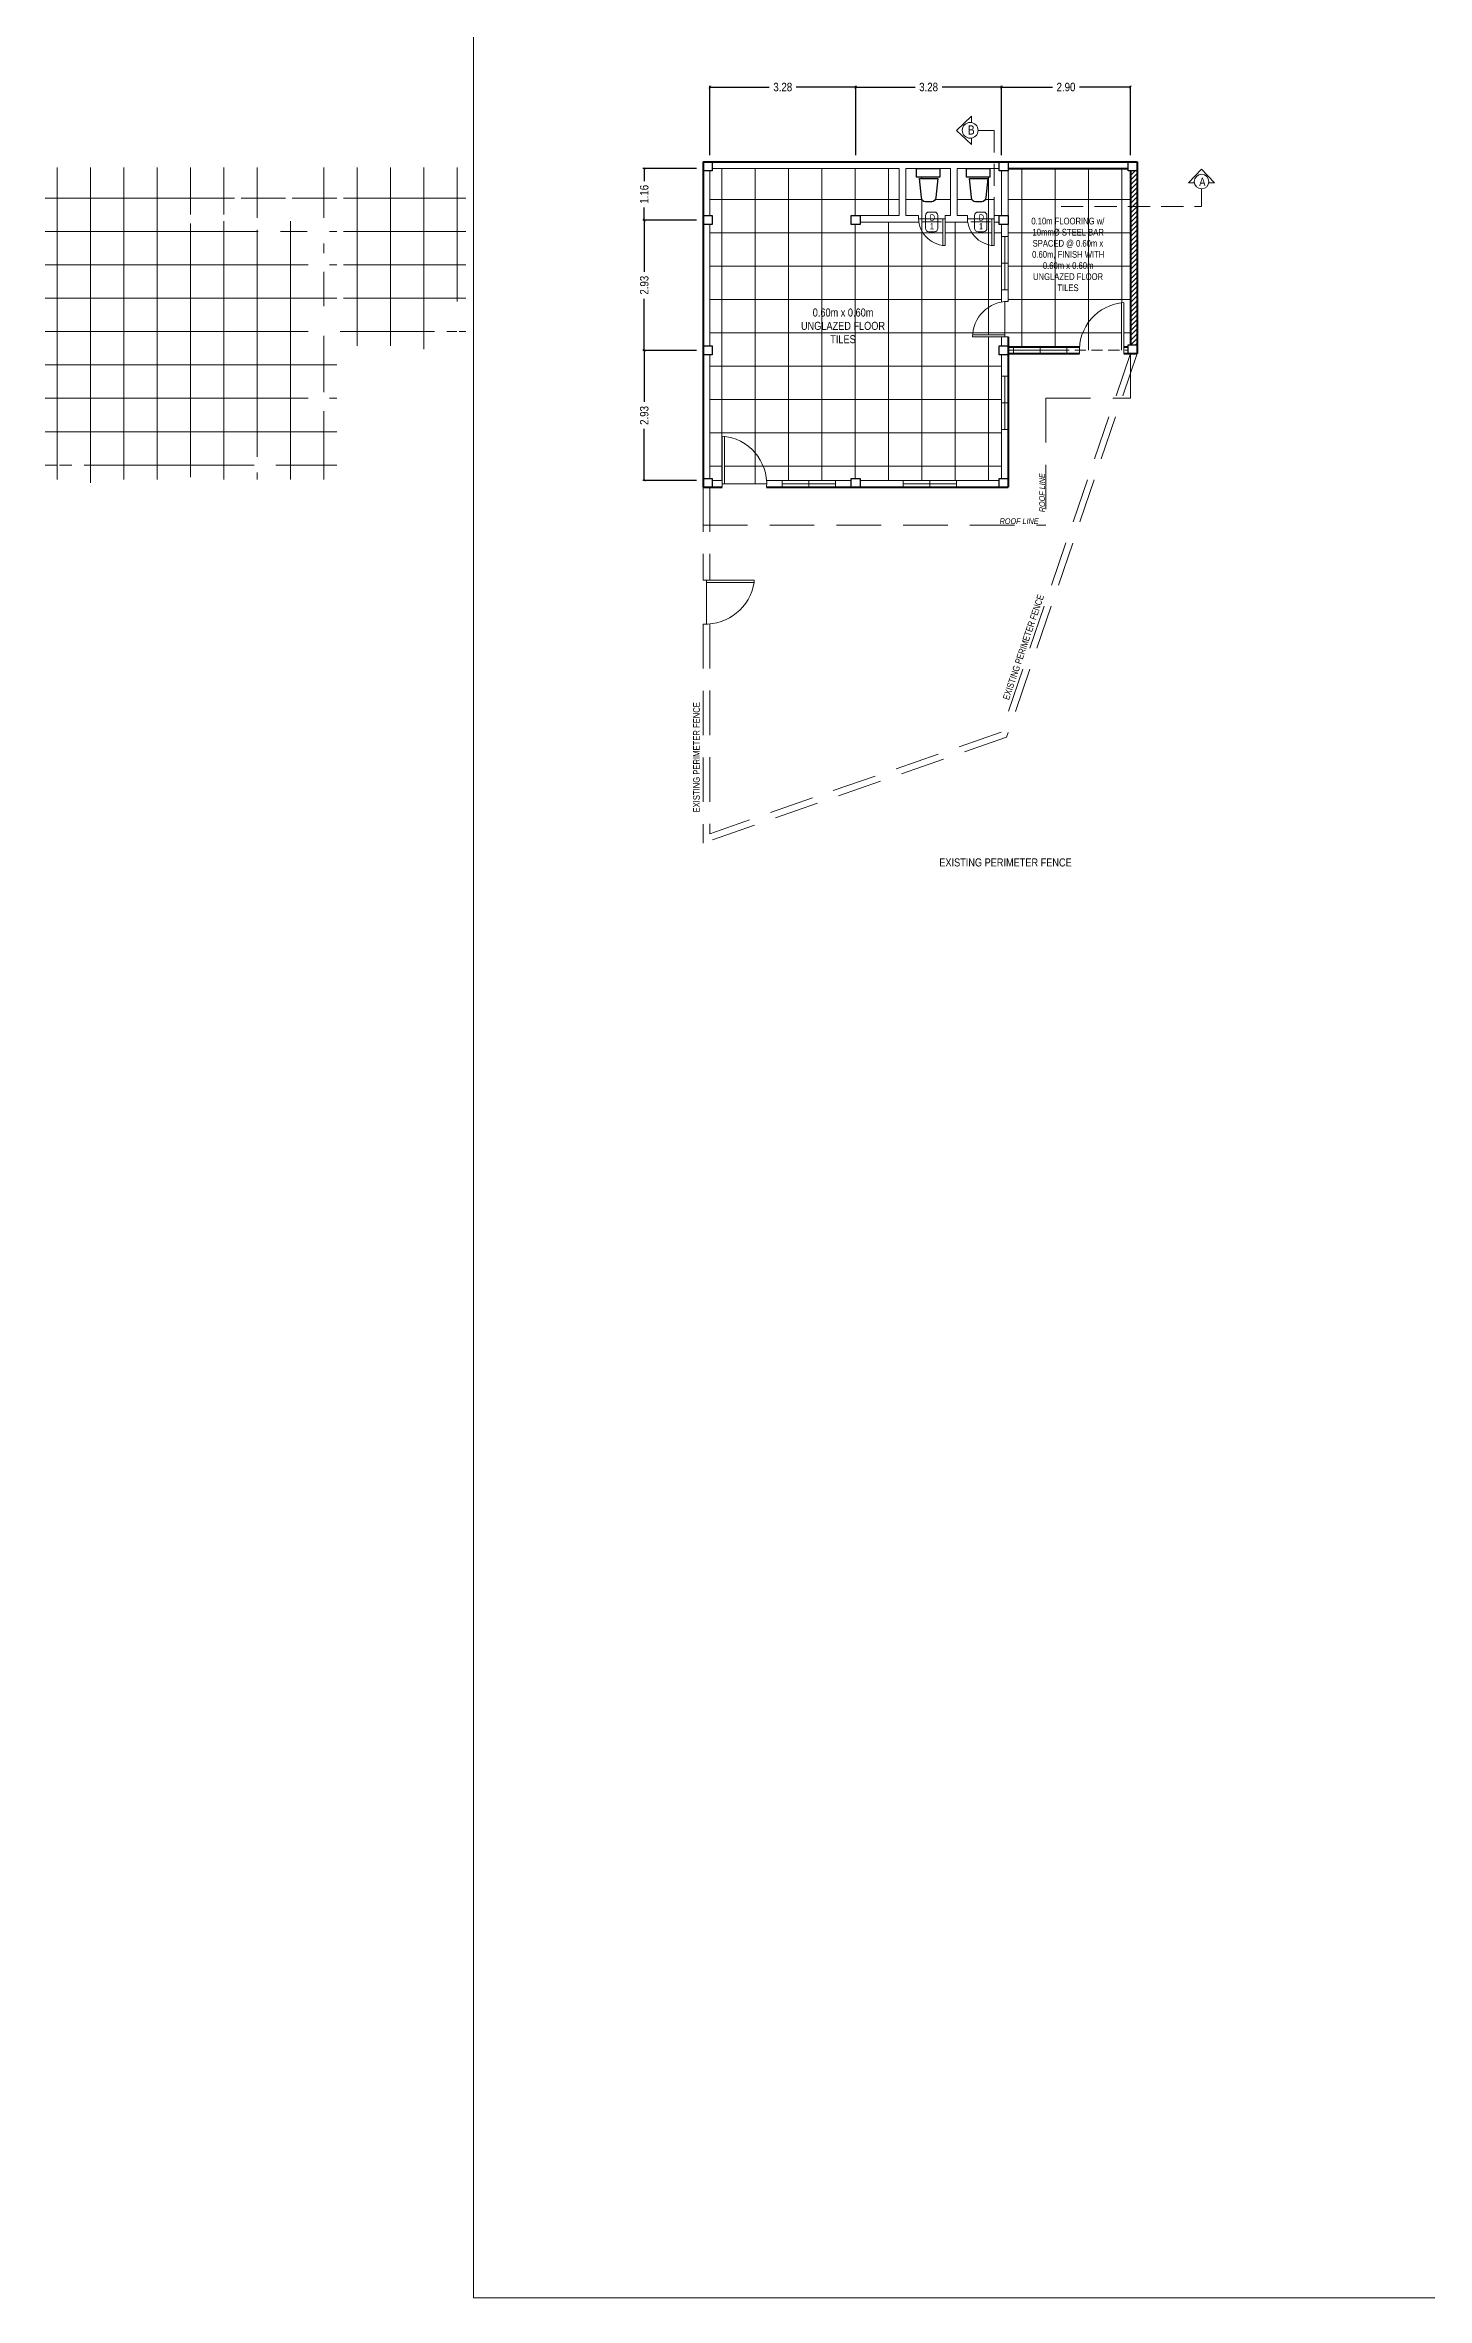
# Model space of a CAD drawing. Header units: metres. Extents: x -460 to 31334, y -1777 to 24987.
# Drawn here: x 109.3 to 140.4, y -603 to -552.3 of the extents above; entities that cross this region are included whole.
import ezdxf

# ---------------------------------------------------------------- set-up
doc = ezdxf.new("R2010")
doc.units = ezdxf.units.M
doc.header["$MEASUREMENT"] = 0
for name, pattern in [('DASHED', [0.75, 0.5, -0.25]), ('DASHED2', [0.375, 0.25, -0.125]), ('DASHEDX2', [1.5, 1, -0.5])]:
    doc.linetypes.add(name, pattern=pattern)
doc.layers.get('Defpoints').update_dxf_attribs({"color": 2})
doc.layers.add('01 FURNITURE', color=8, linetype='Continuous')
doc.layers.add('Anno_Door Sched', color=1, linetype='Continuous')
doc.layers.add('Arch_Door', color=1, linetype='Continuous', lineweight=18)
doc.styles.add('AN100', font='ARIALN.TTF', dxfattribs={"height": 0.25})
doc.styles.add('rs', font='ARIALN.TTF')
doc.dimstyles.new('dsdfddfdfef', dxfattribs={"dimtxt": 0.19, "dimasz": 0.06, "dimexe": 0.03, "dimexo": 0.3, "dimgap": 0.1, "dimtad": 0, "dimzin": 0, "dimdsep": 46, "dimtxsty": 'rs', "dimblk": 'ARCHTICK', "dimcen": 0.025, "dimclrd": 1, "dimclre": 1, "dimclrt": 3, "dimadec": 0, "dimazin": 0, "dimtfac": 1, "dimtofl": 0, "dimtmove": 0, "dimatfit": 3, "dimldrblk": 'ARCHTICK', "dimfxl": 0.1, "dimtolj": 1, "dimtzin": 0, "dimarcsym": 0})

# ---------------------------------------------------------------- blocks, each defined once
blk = doc.blocks.new('_ArchTick')
at = {"color": 0, "linetype": 'ByBlock', "const_width": 0.15}
blk.add_lwpolyline([(-0.5, -0.5), (0.5, 0.5)], dxfattribs=at)
blk = doc.blocks.new('*D221')
at = {"layer": '01 FURNITURE', "color": 1, "lineweight": -2, "transparency": 16777216}
for p, q in [((123.932, -555.054), (122.727, -555.054)), ((122.757, -555.054), (122.757, -555.339)), ((122.757, -556.214), (122.757, -555.929)), ((123.932, -556.214), (122.727, -556.214))]:
    blk.add_line(p, q, dxfattribs=at)
at = {"layer": 'Defpoints', "color": 0, "lineweight": 9, "transparency": 16777216}
for p in [(124.232, -555.054), (122.757, -556.214), (124.232, -556.214)]:
    blk.add_point(p, dxfattribs=at)
at = {"layer": '01 FURNITURE', "color": 1, "lineweight": -2, "transparency": 16777216, "xscale": 0.06, "yscale": 0.06, "zscale": 0.06}
for p, rotation in [((122.757, -555.054), 90), ((122.757, -556.214), 270)]:
    blk.add_blockref('_ArchTick', p, dxfattribs=dict(at, rotation=rotation))
at = {"layer": '01 FURNITURE', "color": 3, "lineweight": 9, "transparency": 16777216, "insert": (122.757, -555.634), "char_height": 0.19, "attachment_point": 5, "rotation": 90, "style": 'rs'}
blk.add_mtext('\\A1;1.16', dxfattribs=at)
blk = doc.blocks.new('*D222')
at = {"layer": '01 FURNITURE', "color": 1, "lineweight": -2, "transparency": 16777216}
for p, q in [((123.932, -556.214), (122.727, -556.214)), ((122.757, -556.214), (122.757, -557.375)), ((122.757, -559.144), (122.757, -557.982)), ((123.932, -559.144), (122.727, -559.144))]:
    blk.add_line(p, q, dxfattribs=at)
at = {"layer": 'Defpoints', "color": 0, "lineweight": 9, "transparency": 16777216}
for p in [(124.232, -556.214), (122.757, -559.144), (124.232, -559.144)]:
    blk.add_point(p, dxfattribs=at)
at = {"layer": '01 FURNITURE', "color": 1, "lineweight": -2, "transparency": 16777216, "xscale": 0.06, "yscale": 0.06, "zscale": 0.06}
for p, rotation in [((122.757, -556.214), 90), ((122.757, -559.144), 270)]:
    blk.add_blockref('_ArchTick', p, dxfattribs=dict(at, rotation=rotation))
at = {"layer": '01 FURNITURE', "color": 3, "lineweight": 9, "transparency": 16777216, "insert": (122.757, -557.679), "char_height": 0.19, "attachment_point": 5, "rotation": 90, "style": 'rs'}
blk.add_mtext('\\A1;2.93', dxfattribs=at)
blk = doc.blocks.new('*D218')
at = {"layer": '01 FURNITURE', "color": 1, "lineweight": -2, "transparency": 16777216}
for p, q in [((123.932, -559.144), (122.727, -559.144)), ((122.757, -559.144), (122.757, -560.305)), ((122.757, -562.074), (122.757, -560.912)), ((123.932, -562.074), (122.727, -562.074))]:
    blk.add_line(p, q, dxfattribs=at)
at = {"layer": 'Defpoints', "color": 0, "lineweight": 9, "transparency": 16777216}
for p in [(124.232, -559.144), (122.757, -562.074), (124.232, -562.074)]:
    blk.add_point(p, dxfattribs=at)
at = {"layer": '01 FURNITURE', "color": 1, "lineweight": -2, "transparency": 16777216, "xscale": 0.06, "yscale": 0.06, "zscale": 0.06}
for p, rotation in [((122.757, -559.144), 90), ((122.757, -562.074), 270)]:
    blk.add_blockref('_ArchTick', p, dxfattribs=dict(at, rotation=rotation))
at = {"layer": '01 FURNITURE', "color": 3, "lineweight": 9, "transparency": 16777216, "insert": (122.757, -560.609), "char_height": 0.19, "attachment_point": 5, "rotation": 90, "style": 'rs'}
blk.add_mtext('\\A1;2.93', dxfattribs=at)
blk = doc.blocks.new('*D219')
at = {"layer": '01 FURNITURE', "color": 1, "lineweight": -2, "transparency": 16777216}
for p, q in [((124.232, -554.754), (124.232, -553.191)), ((124.232, -553.221), (125.569, -553.221)), ((127.512, -553.221), (126.174, -553.221)), ((127.512, -554.754), (127.512, -553.191))]:
    blk.add_line(p, q, dxfattribs=at)
at = {"layer": 'Defpoints', "color": 0, "lineweight": 9, "transparency": 16777216}
for p in [(127.512, -553.221), (124.232, -555.054), (127.512, -555.054)]:
    blk.add_point(p, dxfattribs=at)
at = {"layer": '01 FURNITURE', "color": 1, "lineweight": -2, "transparency": 16777216, "xscale": 0.06, "yscale": 0.06, "zscale": 0.06, "rotation": 180}
blk.add_blockref('_ArchTick', (124.232, -553.221), dxfattribs=at)
at = {"layer": '01 FURNITURE', "color": 1, "lineweight": -2, "transparency": 16777216, "xscale": 0.06, "yscale": 0.06, "zscale": 0.06}
blk.add_blockref('_ArchTick', (127.512, -553.221), dxfattribs=at)
at = {"layer": '01 FURNITURE', "color": 3, "lineweight": 9, "transparency": 16777216, "insert": (125.872, -553.221), "char_height": 0.19, "attachment_point": 5, "style": 'rs'}
blk.add_mtext('\\A1;3.28', dxfattribs=at)
blk = doc.blocks.new('*D220')
at = {"layer": '01 FURNITURE', "color": 1, "lineweight": -2, "transparency": 16777216}
for p, q in [((127.512, -554.754), (127.512, -553.191)), ((127.512, -553.221), (128.849, -553.221)), ((130.792, -553.221), (129.454, -553.221)), ((130.792, -554.754), (130.792, -553.191))]:
    blk.add_line(p, q, dxfattribs=at)
at = {"layer": 'Defpoints', "color": 0, "lineweight": 9, "transparency": 16777216}
for p in [(127.512, -553.221), (127.512, -555.054), (130.792, -555.054)]:
    blk.add_point(p, dxfattribs=at)
at = {"layer": '01 FURNITURE', "color": 1, "lineweight": -2, "transparency": 16777216, "xscale": 0.06, "yscale": 0.06, "zscale": 0.06, "rotation": 180}
blk.add_blockref('_ArchTick', (127.512, -553.221), dxfattribs=at)
at = {"layer": '01 FURNITURE', "color": 1, "lineweight": -2, "transparency": 16777216, "xscale": 0.06, "yscale": 0.06, "zscale": 0.06}
blk.add_blockref('_ArchTick', (130.792, -553.221), dxfattribs=at)
at = {"layer": '01 FURNITURE', "color": 3, "lineweight": 9, "transparency": 16777216, "insert": (129.152, -553.221), "char_height": 0.19, "attachment_point": 5, "style": 'rs'}
blk.add_mtext('\\A1;3.28', dxfattribs=at)
blk = doc.blocks.new('*D223')
at = {"layer": '01 FURNITURE', "color": 1, "lineweight": -2, "transparency": 16777216}
for p, q in [((130.792, -554.754), (130.792, -553.191)), ((130.792, -553.221), (131.938, -553.221)), ((133.692, -553.221), (132.545, -553.221)), ((133.692, -554.754), (133.692, -553.191))]:
    blk.add_line(p, q, dxfattribs=at)
at = {"layer": 'Defpoints', "color": 0, "lineweight": 9, "transparency": 16777216}
for p in [(133.692, -553.221), (130.792, -555.054), (133.692, -555.054)]:
    blk.add_point(p, dxfattribs=at)
at = {"layer": '01 FURNITURE', "color": 1, "lineweight": -2, "transparency": 16777216, "xscale": 0.06, "yscale": 0.06, "zscale": 0.06, "rotation": 180}
blk.add_blockref('_ArchTick', (130.792, -553.221), dxfattribs=at)
at = {"layer": '01 FURNITURE', "color": 1, "lineweight": -2, "transparency": 16777216, "xscale": 0.06, "yscale": 0.06, "zscale": 0.06}
blk.add_blockref('_ArchTick', (133.692, -553.221), dxfattribs=at)
at = {"layer": '01 FURNITURE', "color": 3, "lineweight": 9, "transparency": 16777216, "insert": (132.242, -553.221), "char_height": 0.19, "attachment_point": 5, "style": 'rs'}
blk.add_mtext('\\A1;2.90', dxfattribs=at)
blk = doc.blocks.new('Door')
at = {"layer": 'Anno_Door Sched', "lineweight": 9, "ltscale": 0.5}
blk.add_line((12.788, 558.385), (12.372, 558.385), dxfattribs=at)
at = {"layer": 'Anno_Door Sched', "lineweight": 9}
blk.add_lwpolyline([(12.524, 558.591), (12.637, 558.591, -0.414214), (12.71, 558.518), (12.71, 558.251, -0.414214), (12.637, 558.178), (12.524, 558.178, -0.414214), (12.451, 558.251), (12.451, 558.518, -0.414214)], format="xyb", close=True, dxfattribs=at)
at = {"layer": 'Anno_Door Sched', "linetype": 'Continuous', "insert": (12.538, 558.542), "char_height": 0.133, "width": 0.06509, "attachment_point": 1, "style": 'AN100'}
blk.add_mtext('D', dxfattribs=at)

msp = doc.modelspace()

# ---------------------------------------------------------------- hatches: boundary and pattern name
at = {"layer": '01 FURNITURE', "lineweight": 9, "transparency": 33554618}
h = msp.add_hatch(dxfattribs=at)
h.set_pattern_fill('ANSI37', color=1, scale=6, angle=45)
h.set_pattern_definition([(90, (-14.9499, 0.0258), (-0.75, 0), []), (180, (-14.9499, 0.0258), (-6e-17, -0.75), [])])
h.paths.add_polyline_path([(112.66158, -556.28791), (112.46158, -556.28791), (112.46158, -556.08791), (112.66158, -556.08791), (113.54158, -556.08791), (113.54158, -555.02791), (109.33158, -555.02791), (109.33158, -555.07791), (109.28158, -555.07791), (109.28158, -556.08791), (109.33158, -556.08791), (109.33158, -556.28791), (109.28158, -556.28791), (109.28158, -559.01791), (109.33158, -559.01791), (109.33158, -559.21791), (109.28158, -559.21791), (109.28158, -561.99791), (109.33158, -561.99791), (109.33158, -562.04791), (109.55883, -562.04791), (109.55883, -561.04791, -0.37031038), (110.55787, -562.04791), (112.46158, -562.04791), (112.46158, -561.99791), (112.66158, -561.99791), (112.66158, -562.04791), (115.79158, -562.04791), (115.79158, -561.99791), (115.84158, -561.99791), (115.84158, -559.21791), (115.79158, -559.21791), (115.79158, -559.01791), (115.84158, -559.01791), (115.84158, -558.81791), (115.19158, -558.81791, -0.36071084), (115.84158, -558.0319), (115.84158, -556.28791), (115.79158, -556.28791), (115.79158, -556.23791), (115.67476, -556.23791), (115.67476, -556.76291, -0.35003719), (115.08275, -556.23791), (114.57476, -556.23791), (114.57476, -556.76291, -0.35003719), (113.98275, -556.23791), (112.66158, -556.23791)])
h.paths.add_polyline_path([(115.19581, -557.30513), (115.19581, -557.02773), (115.43605, -556.88903), (115.67628, -557.02773), (115.67628, -557.30513), (115.43605, -557.44383)], flags=16)
h.paths.add_polyline_path([(115.19719, -560.15846), (115.43742, -560.01976), (115.67765, -560.15846), (115.67765, -560.43586), (115.43742, -560.57456), (115.19719, -560.43586)], flags=16)
h.paths.add_polyline_path([(114.22741, -561.44147), (114.46764, -561.58017), (114.46764, -561.85757), (114.22741, -561.99627), (113.98718, -561.85757), (113.98718, -561.58017)], flags=16)
h.paths.add_polyline_path([(114.69158, -555.02791), (113.69158, -555.02791), (113.69158, -556.08791), (113.97476, -556.08791, 0.02958326), (113.97429, -556.16291), (114.13232, -556.16291), (114.13232, -556.08436, -0.41421356), (114.21053, -556.00616), (114.33125, -556.00616, -0.41421356), (114.40946, -556.08436), (114.40946, -556.16291), (114.57476, -556.16291), (114.57476, -556.08791), (114.69158, -556.08791)])
h.paths.add_polyline_path([(115.51337, -556.08436), (115.51337, -556.16291), (115.67476, -556.16291), (115.67476, -556.08791), (115.79158, -556.08791), (115.79158, -556.08791), (115.84158, -556.08791), (115.84158, -555.07791), (115.79158, -555.07791), (115.79158, -555.02791), (114.84158, -555.02791), (114.84158, -556.08791), (115.07476, -556.08791, 0.02958326), (115.07429, -556.16291), (115.23623, -556.16291), (115.23623, -556.08436, -0.41421356), (115.31444, -556.00616), (115.43516, -556.00616, -0.41421356)], flags=17)
h.paths.add_polyline_path([(115.99158, -558.01791, 0.02350771), (115.91658, -558.02133), (115.91658, -558.81791), (115.99158, -558.81791), (115.99158, -559.04291), (117.59457, -559.04291, -0.37031038), (118.59361, -558.04291), (118.59361, -559.04291), (118.69158, -559.04291), (118.69158, -558.99291), (118.74158, -558.99291), (118.74158, -555.07791), (118.69158, -555.07791), (118.69158, -555.02791), (115.99158, -555.02791), (115.99158, -555.07791)])
h.paths.add_polyline_path([(109.60883, -562.12291), (110.56094, -562.12291, 0.37682751), (109.60883, -561.05291)])
h.paths.add_polyline_path([(109.95914, -561.5183), (110.07986, -561.5183, -0.41421356), (110.15807, -561.59651), (110.15807, -561.88299, -0.41421356), (110.07986, -561.9612), (109.95914, -561.9612, -0.41421356), (109.88093, -561.88299), (109.88093, -561.59651, -0.41421356)], flags=16)
h.paths.add_polyline_path([(118.54361, -558.04791, 0.37682751), (117.59149, -559.11791), (118.54361, -559.11791)])
h.paths.add_polyline_path([(118.31993, -558.62605), (118.31993, -558.91253, -0.41421356), (118.24172, -558.99074), (118.12099, -558.99074, -0.41421356), (118.04279, -558.91253), (118.04279, -558.62605, -0.41421356), (118.12099, -558.54785), (118.24172, -558.54785, -0.41421356)], flags=16)
h.paths.add_polyline_path([(115.28624, -557.25437), (115.58407, -557.25437), (115.58407, -556.86223), (115.28624, -556.86223)], flags=24)
h.paths.add_polyline_path([(115.34617, -557.46249), (115.53655, -557.46249), (115.53655, -557.11393), (115.34617, -557.11393)], flags=24)
h.paths.add_polyline_path([(115.28761, -560.38511), (115.58544, -560.38511), (115.58544, -559.99297), (115.28761, -559.99297)], flags=24)
h.paths.add_polyline_path([(115.34754, -560.59323), (115.53793, -560.59323), (115.53793, -560.24466), (115.34754, -560.24466)], flags=24)
h.paths.add_polyline_path([(114.0776, -561.80681), (114.37543, -561.80681), (114.37543, -561.41467), (114.0776, -561.41467)], flags=24)
h.paths.add_polyline_path([(114.13753, -562.01493), (114.32792, -562.01493), (114.32792, -561.66637), (114.13753, -561.66637)], flags=24)
h.paths.add_polyline_path([(109.92527, -561.98964), (110.08773, -561.98964), (110.08773, -561.69221), (109.92527, -561.69221)], flags=24)
h.paths.add_polyline_path([(118.10009, -559.01918), (118.26254, -559.01918), (118.26254, -558.72175), (118.10009, -558.72175)], flags=24)
h = msp.add_hatch(dxfattribs=at)
h.set_pattern_fill('ANSI37', color=1, scale=6, angle=45)
h.paths.add_polyline_path([(127.61151, -562.02371), (127.61151, -562.07371), (130.74151, -562.07371), (130.74151, -562.02371), (130.79151, -562.02371), (130.79151, -559.24371), (130.74151, -559.24371), (130.74151, -559.04371), (130.79151, -559.04371), (130.79151, -558.84371), (130.14151, -558.84371, -0.36071084), (130.79151, -558.05771), (130.79151, -556.31371), (130.74151, -556.31371), (130.74151, -556.26371), (130.62553, -556.26371), (130.62553, -556.61136), (130.62469, -556.78871, -0.35003719), (130.03268, -556.26371), (129.52469, -556.26371), (129.52469, -556.78871, -0.35003719), (128.93268, -556.26371), (127.61151, -556.26371), (127.61151, -556.31371), (127.41151, -556.31371), (127.41151, -556.11371), (127.61151, -556.11371), (128.49151, -556.11371), (128.49151, -555.05371), (124.28151, -555.05371), (124.28151, -555.10371), (124.23151, -555.10371), (124.23151, -556.11371), (124.28151, -556.11371), (124.28151, -556.31371), (124.23151, -556.31371), (124.23151, -559.04371), (124.28151, -559.04371), (124.28151, -559.24371), (124.23151, -559.24371), (124.23151, -562.02371), (124.28151, -562.02371), (124.28151, -562.07371), (124.50876, -562.07371), (124.50876, -561.07371, -0.37031038), (125.50779, -562.07371), (127.41151, -562.07371), (127.41151, -562.02371)])
h.paths.add_polyline_path([(132.5445, -559.06871, -0.37031038), (133.54353, -558.06871), (133.54353, -559.06871), (133.64151, -559.06871), (133.64151, -559.01871), (133.69151, -559.01871), (133.69151, -555.10371), (133.64151, -555.10371), (133.64151, -555.05371), (130.94151, -555.05371), (130.94151, -555.10371), (130.94151, -558.04371, 0.02350771), (130.86651, -558.04714), (130.86651, -558.84371), (130.94151, -558.84371), (130.94151, -559.06871)])
h.paths.add_polyline_path([(130.86651, -558.04714, 0.36984037), (130.143, -558.79371), (130.86651, -558.79371)])
h.paths.add_polyline_path([(129.16046, -556.03196), (129.28118, -556.03196, -0.41421356), (129.35939, -556.11017), (129.35939, -556.18871), (129.52469, -556.18871), (129.52469, -556.11371), (129.64151, -556.11371), (129.64151, -555.05371), (129.40137, -555.05371), (129.40137, -555.24888), (128.88164, -555.24888), (128.88164, -555.05371), (128.64151, -555.05371), (128.64151, -556.11371), (128.92469, -556.11371, 0.02958326), (128.92422, -556.18871), (129.08225, -556.18871), (129.08225, -556.11017, -0.41421356)])
h.paths.add_polyline_path([(128.98999, -555.7067), (128.94347, -555.28036), (129.36094, -555.28036), (129.31442, -555.7067, -0.41421356), (129.22138, -555.79974), (129.08303, -555.79974, -0.41421356)], flags=16)
h.paths.add_polyline_path([(129.28118, -556.47486), (129.16046, -556.47486, -0.41421356), (129.08225, -556.39665), (129.08225, -556.18871), (128.92422, -556.18871, 0.36126748), (129.47469, -556.78412), (129.47469, -556.18871), (129.35939, -556.18871), (129.35939, -556.39665, -0.41421356)], flags=17)
h.paths.add_polyline_path([(129.35939, -556.25341), (129.08225, -556.25341), (129.08225, -556.39665, 0.41421356), (129.16046, -556.47486), (129.28118, -556.47486, 0.41421356), (129.35939, -556.39665)], flags=16)
h.paths.add_polyline_path([(129.35939, -556.25341), (129.35939, -556.18871), (129.08225, -556.18871), (129.08225, -556.25341)], flags=16)
h.paths.add_polyline_path([(130.18616, -556.25341), (130.18616, -556.39665, 0.41421356), (130.26437, -556.47486), (130.38509, -556.47486, 0.41421356), (130.4633, -556.39665), (130.4633, -556.25341)], flags=16)
h.paths.add_polyline_path([(130.18616, -556.18871), (130.18616, -556.25341), (130.4633, -556.25341), (130.4633, -556.18871)], flags=16)
h.paths.add_polyline_path([(130.4633, -556.11017), (130.4633, -556.18871), (130.62469, -556.18871), (130.62469, -556.11371), (130.62515, -555.05371), (130.52637, -555.05371), (130.52637, -555.24888), (130.00664, -555.24888), (130.00664, -555.05371), (129.79151, -555.05371), (129.79151, -556.11371), (130.02469, -556.11371, 0.02958326), (130.02422, -556.18871), (130.18616, -556.18871), (130.18616, -556.11017, -0.41421356), (130.26437, -556.03196), (130.38509, -556.03196, -0.41421356)], flags=17)
h.paths.add_polyline_path([(130.34638, -555.79974), (130.20803, -555.79974, -0.41421356), (130.11499, -555.7067), (130.06847, -555.28036), (130.48594, -555.28036), (130.43942, -555.7067, -0.41421356)], flags=16)
h.paths.add_polyline_path([(130.57469, -556.18871), (130.4633, -556.18871), (130.4633, -556.39665, -0.41421356), (130.38509, -556.47486), (130.26437, -556.47486, -0.41421356), (130.18616, -556.39665), (130.18616, -556.18871), (130.02422, -556.18871, 0.36126748), (130.57469, -556.78412)], flags=17)
h.paths.add_polyline_path([(124.55876, -562.14871), (125.51087, -562.14871, 0.37682751), (124.55876, -561.07872)])
h.paths.add_polyline_path([(133.49353, -558.07372, 0.37682751), (132.54142, -559.14371), (133.49353, -559.14371)])
h.paths.add_polyline_path([(126.22078, -559.08826), (128.20115, -559.08826), (128.20115, -558.10715), (126.22078, -558.10715)], flags=24)
h.paths.add_polyline_path([(131.41839, -557.91204), (133.13602, -557.91204), (133.13602, -556.08298), (131.41839, -556.08298)], flags=24)
h.paths.add_polyline_path([(129.12659, -556.5033), (129.28905, -556.5033), (129.28905, -556.20587), (129.12659, -556.20587)], flags=24)
h.paths.add_polyline_path([(130.2305, -556.5033), (130.39296, -556.5033), (130.39296, -556.20587), (130.2305, -556.20587)], flags=24)
h = msp.add_hatch(dxfattribs=at)
h.set_pattern_fill('ANSI31', color=1, scale=0.6)
h.paths.add_polyline_path([(133.84151, -555.10371), (133.69151, -555.10371), (133.69151, -559.01871), (133.84151, -559.01871)])

# ---------------------------------------------------------------- linework, layer by layer
for points in [[(128.88164, -555.05371), (129.40137, -555.05371), (129.40137, -555.24888), (128.88164, -555.24888)], [(130.00664, -555.05371), (130.52637, -555.05371), (130.52637, -555.24888), (130.00664, -555.24888)]]:
    msp.add_lwpolyline(points, close=True)
for points in [[(128.94347, -555.28036), (129.36094, -555.28036), (129.31442, -555.7067, -0.41421356), (129.22138, -555.79974), (129.08303, -555.79974, -0.41421356), (128.98999, -555.7067)], [(130.06847, -555.28036), (130.48594, -555.28036), (130.43942, -555.7067, -0.41421356), (130.34638, -555.79974), (130.20803, -555.79974, -0.41421356), (130.11499, -555.7067)]]:
    msp.add_lwpolyline(points, format="xyb", close=True)
at = {"layer": '01 FURNITURE', "color": 250, "lineweight": 18}
for p, q in [((129.78155, -554.19444), (130.11765, -553.87492)), ((130.11765, -554.01966), (130.11765, -553.87492)), ((130.11765, -554.51494), (129.78155, -554.19444)), ((130.11765, -554.51494), (130.11765, -554.3702)), ((134.99804, -555.37602), (135.29093, -555.06886)), ((134.99804, -555.37602), (135.13031, -555.37602)), ((135.29093, -555.06886), (135.58293, -555.37602)), ((135.45066, -555.37602), (135.58293, -555.37602))]:
    msp.add_line(p, q, dxfattribs=at)
at = {"layer": '01 FURNITURE', "color": 250, "lineweight": 40}
for p, q in [((124.08151, -554.90371), (124.08151, -562.22371)), ((124.08151, -554.90371), (130.94151, -554.90371)), ((130.94151, -554.90371), (133.84151, -554.90371)), ((133.84151, -554.90371), (133.84151, -559.21871)), ((130.94151, -555.05371), (133.64151, -555.05371)), ((133.69151, -555.10371), (133.69151, -559.01871)), ((130.94151, -558.84371), (130.94151, -562.22371)), ((130.94151, -559.06871), (132.5445, -559.06871)), ((130.94151, -559.21871), (132.54353, -559.21871)), ((133.54353, -559.06871), (133.64151, -559.06871)), ((133.54353, -559.21871), (133.84151, -559.21871)), ((124.08151, -562.22371), (124.50876, -562.22371)), ((125.50876, -562.22371), (130.94151, -562.22371))]:
    msp.add_line(p, q, dxfattribs=at)
at = {"layer": '01 FURNITURE', "color": 250, "lineweight": 20}
for p, q in [((130.94151, -554.90371), (130.94151, -558.04371)), ((124.23151, -555.10371), (124.23151, -556.11371)), ((124.28151, -555.05371), (128.49151, -555.05371)), ((128.49151, -555.05371), (128.49151, -556.11371)), ((128.64151, -555.05371), (128.64151, -556.11371)), ((128.64151, -555.05371), (129.64151, -555.05371)), ((129.64151, -555.05371), (129.64151, -556.11371)), ((129.79151, -555.05371), (129.79151, -556.11371)), ((129.79151, -555.05371), (130.74151, -555.05371)), ((130.79151, -555.10371), (130.79151, -556.11371)), ((124.23151, -556.31371), (124.23151, -559.04371)), ((127.61151, -556.11371), (128.49151, -556.11371)), ((127.61151, -556.26371), (128.93268, -556.26371)), ((128.64151, -556.11371), (128.92469, -556.11371)), ((129.52469, -556.11371), (129.64151, -556.11371)), ((129.52469, -556.26371), (130.03268, -556.26371)), ((129.79151, -556.11371), (130.02469, -556.11371)), ((130.62469, -556.11371), (130.74151, -556.11371)), ((130.62469, -556.26371), (130.74151, -556.26371)), ((130.79151, -556.31371), (130.79151, -558.05771)), ((130.79151, -558.84371), (130.79151, -559.04371)), ((124.23151, -559.24371), (124.23151, -562.02371)), ((130.79151, -559.24371), (130.79151, -562.02371)), ((124.28151, -562.07371), (124.50876, -562.07371)), ((125.50876, -562.07371), (127.41151, -562.07371)), ((127.61151, -562.07371), (130.74151, -562.07371))]:
    msp.add_line(p, q, dxfattribs=at)
at = {"layer": '01 FURNITURE', "color": 250, "lineweight": 9}
for p, q in [((128.92422, -556.18871), (129.52469, -556.18871)), ((130.02422, -556.18871), (130.62469, -556.18871)), ((130.86651, -558.04714), (130.86651, -558.84371)), ((124.50876, -562.14871), (125.51087, -562.14871)), ((124.15651, -564.3147), (124.15651, -565.3147))]:
    msp.add_line(p, q, dxfattribs=at)
at = {"layer": '01 FURNITURE', "color": 1, "lineweight": 9}
for p, q in [((129.47469, -556.18871), (129.47469, -556.78412)), ((129.52469, -556.11371), (129.52469, -556.78871)), ((130.57469, -556.18871), (130.57469, -556.78412)), ((130.62469, -556.11371), (130.62469, -556.78871)), ((130.94151, -558.84371), (130.14151, -558.84371)), ((130.86651, -558.79371), (130.143, -558.79371))]:
    msp.add_line(p, q, dxfattribs=at)
at = {"layer": '01 FURNITURE', "color": 1, "lineweight": 20}
for p, q in [((130.79151, -556.58571), (130.94151, -556.58571)), ((130.79151, -557.18571), (130.94151, -557.18571)), ((130.79151, -557.78571), (130.94151, -557.78571)), ((133.49353, -558.06871), (133.49353, -559.14371)), ((133.54353, -558.06871), (133.54353, -559.21871)), ((131.06299, -559.06871), (131.06299, -559.21871)), ((131.66299, -559.06871), (131.66299, -559.21871)), ((132.26299, -559.06871), (132.26299, -559.21871)), ((130.79151, -559.72602), (130.94151, -559.72602)), ((130.79151, -560.32602), (130.94151, -560.32602)), ((124.50876, -561.07371), (124.50876, -562.22371)), ((124.55876, -561.07371), (124.55876, -562.14871)), ((130.79151, -560.92602), (130.94151, -560.92602)), ((125.86013, -562.07371), (125.86013, -562.22371)), ((126.46013, -562.07371), (126.46013, -562.22371)), ((127.06013, -562.07371), (127.06013, -562.22371)), ((128.57651, -562.07371), (128.57651, -562.22371)), ((129.17651, -562.07371), (129.17651, -562.22371)), ((129.77651, -562.07371), (129.77651, -562.22371)), ((125.23151, -564.3147), (124.08151, -564.3147)), ((125.23151, -564.3647), (124.15651, -564.3647)), ((125.23151, -564.3147), (125.23151, -564.3647))]:
    msp.add_line(p, q, dxfattribs=at)
at = {"layer": '01 FURNITURE', "color": 1, "lineweight": 15}
for p, q in [((130.86651, -556.58571), (130.86651, -557.78571)), ((131.06299, -559.14371), (132.26299, -559.14371)), ((130.86651, -559.72602), (130.86651, -560.92602)), ((125.86013, -562.14871), (127.06013, -562.14871)), ((128.57651, -562.14871), (129.77651, -562.14871))]:
    msp.add_line(p, q, dxfattribs=at)
at = {"layer": '01 FURNITURE', "color": 250, "linetype": 'DASHED2', "lineweight": 20}
msp.add_line((130.94151, -559.14371), (133.64151, -559.14371), dxfattribs=at)
at = {"layer": '01 FURNITURE', "color": 250, "linetype": 'DASHEDX2', "lineweight": 15}
for p, q in [((133.69151, -559.21871), (133.69151, -560.21871)), ((131.79151, -560.21871), (133.69151, -560.21871)), ((131.79151, -560.21871), (131.79151, -563.07371)), ((124.08151, -563.07371), (131.79151, -563.07371))]:
    msp.add_line(p, q, dxfattribs=at)
at = {"layer": '01 FURNITURE', "color": 250, "linetype": 'DASHEDX2', "lineweight": 20}
for p, q in [((124.08151, -562.22371), (124.08151, -564.3147)), ((124.23151, -562.22371), (124.23151, -564.3147)), ((124.08151, -565.30236), (124.08151, -570.23018)), ((124.23151, -565.29893), (124.23151, -570.019))]:
    msp.add_line(p, q, dxfattribs=at)
at = {"layer": '01 FURNITURE', "color": 3, "lineweight": 5}
msp.add_lwpolyline([(118.91558, -527.83706), (366.22777, -527.83706), (366.22777, -602.96018), (118.91558, -602.96018)], close=True, dxfattribs=at)
at = {"layer": '01 FURNITURE', "color": 250, "linetype": 'DASHED', "lineweight": 18}
for points in [[(130.26387, -554.19493), (130.62553, -554.19493), (130.62553, -556.61136)], [(132.13171, -555.91172), (135.29049, -555.91172), (135.29049, -555.50964)]]:
    msp.add_lwpolyline(points, dxfattribs=at)
at = {"layer": '01 FURNITURE', "color": 3, "lineweight": 30}
for points in [[(124.08151, -554.90371), (124.28151, -554.90371), (124.28151, -555.10371), (124.08151, -555.10371)], [(130.74151, -554.90371), (130.94151, -554.90371), (130.94151, -555.10371), (130.74151, -555.10371)], [(133.64151, -554.90371), (133.84151, -554.90371), (133.84151, -555.10371), (133.64151, -555.10371)], [(124.08151, -556.11371), (124.28151, -556.11371), (124.28151, -556.31371), (124.08151, -556.31371)], [(127.41151, -556.11371), (127.61151, -556.11371), (127.61151, -556.31371), (127.41151, -556.31371)], [(130.74151, -556.11371), (130.94151, -556.11371), (130.94151, -556.31371), (130.74151, -556.31371)], [(124.08151, -559.04371), (124.28151, -559.04371), (124.28151, -559.24371), (124.08151, -559.24371)], [(130.74151, -559.04371), (130.94151, -559.04371), (130.94151, -559.24371), (130.74151, -559.24371)], [(133.64151, -559.01871), (133.84151, -559.01871), (133.84151, -559.21871), (133.64151, -559.21871)], [(124.08151, -562.02371), (124.28151, -562.02371), (124.28151, -562.22371), (124.08151, -562.22371)], [(127.41151, -562.02371), (127.61151, -562.02371), (127.61151, -562.22371), (127.41151, -562.22371)], [(130.74151, -562.02371), (130.94151, -562.02371), (130.94151, -562.22371), (130.74151, -562.22371)]]:
    msp.add_lwpolyline(points, close=True, dxfattribs=at)
at = {"layer": '01 FURNITURE', "color": 250, "linetype": 'DASHEDX2', "lineweight": 15}
for points in [[(133.84151, -559.21871), (130.90461, -567.85027), (124.08151, -570.23018)], [(133.69151, -559.21871), (130.78605, -567.73276), (124.23151, -570.019)]]:
    msp.add_lwpolyline(points, dxfattribs=at)
at = {"layer": '01 FURNITURE', "color": 250, "lineweight": 18}
for centre, radius in [((130.08571, -554.19493), 0.17816), ((135.29049, -555.34683), 0.16281)]:
    msp.add_circle(centre, radius, dxfattribs=at)
at = {"layer": '01 FURNITURE', "color": 1, "lineweight": 9}
for centre, radius, start, end in [((129.5577, -556.1552), 0.63437, 176.250174, 267.016905), ((130.6577, -556.1552), 0.63437, 176.250174, 267.016905), ((130.94039, -558.84259), 0.79888, 89.919759, 180.080241)]:
    msp.add_arc(centre, radius, start, end, dxfattribs=at)
at = {"layer": '01 FURNITURE', "color": 1, "lineweight": 20}
for centre, radius, start, end in [((133.62655, -559.15068), 1.08515, 94.38745, 183.594377), ((124.42574, -562.15568), 1.08515, 356.405623, 85.61255), ((124.13107, -564.18911), 1.11435, 267.450651, 350.934244)]:
    msp.add_arc(centre, radius, start, end, dxfattribs=at)

# ---------------------------------------------------------------- block references
at = {"layer": 'Arch_Door', "linetype": 'Continuous', "xscale": 1.071510302942922, "yscale": 1.071510302942922, "zscale": 1.071510302942922}
for p in [(115.74093, -1154.56849), (116.84484, -1154.56849)]:
    msp.add_blockref('Door', p, dxfattribs=at)

# ---------------------------------------------------------------- texts
at = {"layer": 'Arch_Door', "color": 5, "linetype": 'Continuous', "lineweight": 18, "attachment_point": 1, "style": 'AN100'}
for s, insert, char_height, width in [('B', (130.03174, -554.08396), 0.20431, 0.047497), ('A', (135.23734, -555.25926), 0.18671, 0.0434058)]:
    msp.add_mtext(s, dxfattribs=dict(at, insert=insert, char_height=char_height, width=width))
at = {"layer": 'Arch_Door', "color": 5, "linetype": 'Continuous', "attachment_point": 1, "style": 'AN100'}
for s, insert, char_height, width in [('1', (129.17985, -556.28212), 0.14287, 0.0697416), ('1', (130.28376, -556.28212), 0.14287, 0.0697416), ('\\pi0.19216;{\\C256;\\c0;0.10m FLOORING w/ \\P\\pi0.2183;10mmØ STEEL BAR \\P\\pi0.22071;SPACED @ 0.60m x \\P\\pi0.20909;0.60m, FINISH WITH \\P\\pi0.45062;0.60m x 0.60m \\P\\pi0.23017;UNGLAZED FLOOR \\P\\pi0.77789;TILES }', (131.27058, -556.161), 0.15, 2.0200969), ('\\pi0.39161;{\\C256;\\c0;0.60m x 0.60m \\P\\pi0.12707;UNGLAZED FLOOR \\P\\pi0.78433;TILES }', (126.15454, -558.20322), 0.18, 2.1258544), ('{\\fArial Narrow|b0|i1|c0|p34;\\C256;\\c0;ROOF LINE }', (130.74856, -562.92226), 0.13, 0.9010191), ('{\\C256;\\c0;EXISTING PERIMETER FENCE }', (129.39225, -570.57481), 0.18, 3.2438088)]:
    msp.add_mtext(s, dxfattribs=dict(at, insert=insert, char_height=char_height, width=width))
for s, insert, char_height, width, rotation in [('{\\fArial Narrow|b0|i1|c0|p34;\\C256;\\c0;ROOF LINE }', (131.63938, -562.7851), 0.13, 0.9010191, 90), ('{\\C256;\\c0;EXISTING PERIMETER FENCE }', (130.81581, -566.97431), 0.15, 3.2438088, 71.382949), ('{\\C256;\\c0;EXISTING PERIMETER FENCE }', (123.85666, -569.54047), 0.15, 3.2438088, 90)]:
    msp.add_mtext(s, dxfattribs=dict(at, insert=insert, char_height=char_height, width=width, rotation=rotation))

# ---------------------------------------------------------------- dimensions: what is measured, and where the dimension line sits
at = {"layer": '01 FURNITURE', "color": 250, "lineweight": 9}
for base, p1, p2, picture, middle in [((127.51151, -553.22127), (124.23151, -555.05371), (127.51151, -555.05371), '*D219', (125.87151, -553.22127)), ((127.51151, -553.22127), (130.79151, -555.05371), (127.51151, -555.05371), '*D220', (129.15151, -553.22127)), ((133.69151, -553.22127), (130.79151, -555.05371), (133.69151, -555.05371), '*D223', (132.24151, -553.22127))]:
    dim = msp.add_linear_dim(base=base, p1=p1, p2=p2, dimstyle='dsdfddfdfef', dxfattribs=at)
    dim.commit()
    dim.dimension.update_dxf_attribs({"geometry": picture, "text_midpoint": middle})
for base, p1, p2, picture, middle in [((122.75685, -556.21371), (124.23151, -555.05371), (124.23151, -556.21371), '*D221', (122.75685, -555.63371)), ((122.75685, -559.14371), (124.23151, -556.21371), (124.23151, -559.14371), '*D222', (122.75685, -557.67871)), ((122.75685, -562.07371), (124.23151, -559.14371), (124.23151, -562.07371), '*D218', (122.75685, -560.60871))]:
    dim = msp.add_linear_dim(base=base, p1=p1, p2=p2, angle=90, dimstyle='dsdfddfdfef', dxfattribs=at)
    dim.commit()
    dim.dimension.update_dxf_attribs({"geometry": picture, "text_midpoint": middle})

doc.saveas('drawing.dxf')
